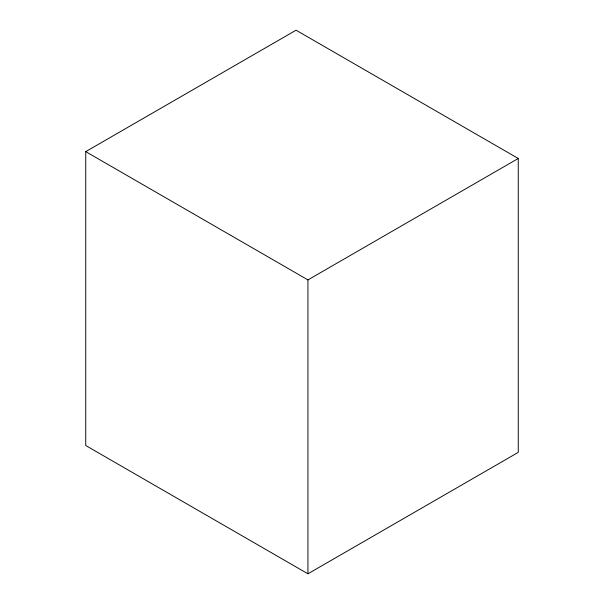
<?xml version="1.0" encoding="UTF-8"?>
<svg xmlns="http://www.w3.org/2000/svg" width="604" height="604" viewBox="0 0 604 604"><rect width="100%" height="100%" fill="white"/><g stroke="black" fill="none" stroke-linecap="round" stroke-linejoin="round"><path stroke-width="0.91" d="M85.738 151.634L296.066 30.2L518.262 158.482L518.262 452.366L307.934 573.8L85.738 445.518L85.738 151.634L307.934 279.916L518.262 158.482M307.934 279.916L307.934 573.8"/></g></svg>
